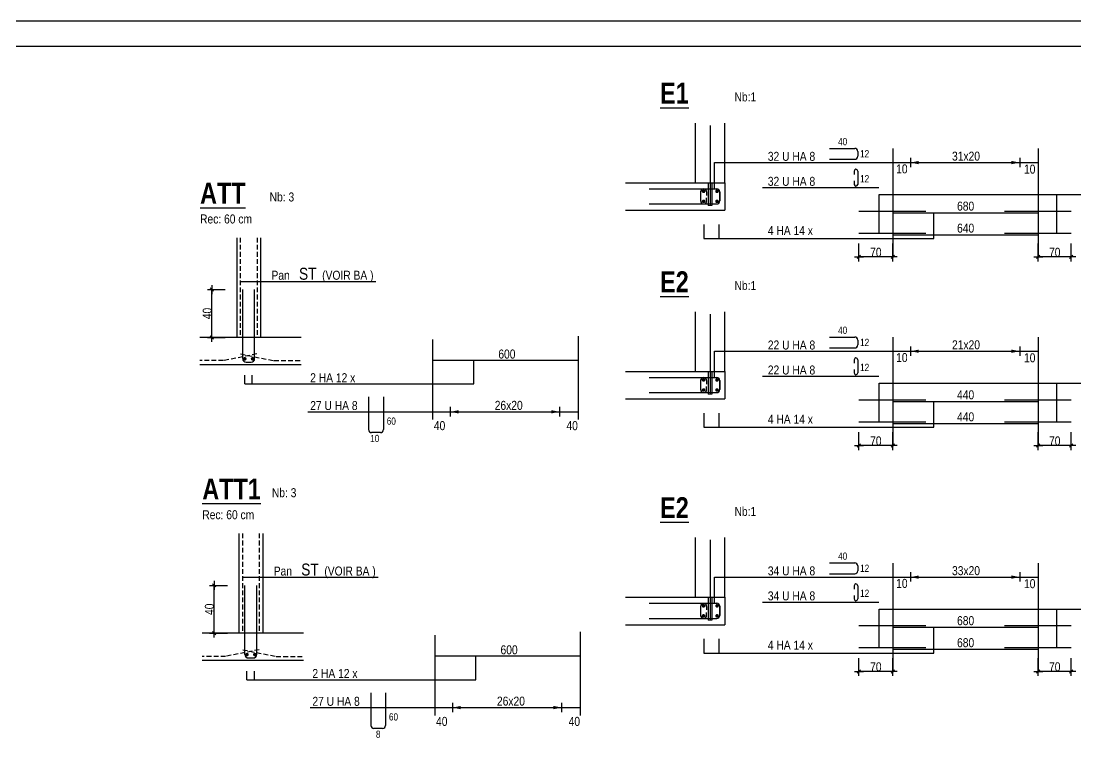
# Model space of a CAD drawing. Header units: centimetres. Extents: x 24964 to 31264, y 2319 to 6519.
# Drawn here: x 28473 to 30239, y 5319 to 6519 of the extents above; entities that cross this region are included whole.
import ezdxf
from ezdxf.enums import TextEntityAlignment as Align

# ---------------------------------------------------------------- set-up
doc = ezdxf.new("R2010")
doc.units = ezdxf.units.CM
doc.header["$LTSCALE"] = 12.7
doc.header["$PDMODE"] = 1
doc.header["$PDSIZE"] = -2
doc.linetypes.add('CACHE2', pattern=[0.1875, 0.125, -0.0625])
doc.layers.get('0').update_dxf_attribs({"lineweight": 5})
for name, color, linetype in [('01_cote_gen', 4, 'Continuous'), ('01_linteaux', 2, 'Continuous'), ('01_texte', 230, 'Continuous'), ('AA_COTES', 2, 'Continuous')]:
    doc.layers.add(name, color=color, linetype=linetype)
doc.styles.add('STYLE2', font='ARIALN.TTF')
doc.styles.add('Titre', font='ariblk.ttf')
doc.dimstyles.new('JB25', dxfattribs={"dimscale": 0.1, "dimtxt": 150, "dimasz": 15, "dimexe": 0.1, "dimexo": 0.1, "dimgap": 0.09, "dimtad": 1, "dimdec": 1, "dimlfac": 0.5, "dimdsep": 46, "dimtxsty": 'STYLE2', "dimblk1": 'BOND_G', "dimblk2": 'BOND_D', "dimsah": 1, "dimcen": 1.5, "dimdle": 0.01, "dimse1": 1, "dimse2": 1, "dimclrd": 4, "dimclre": 2, "dimclrt": 6, "dimazin": 2, "dimtfac": 2.333333, "dimtdec": 1, "dimtix": 1, "dimtmove": 2, "dimatfit": 3, "dimldrblk": 'BOND_G', "dimfxl": 1, "dimtolj": 1, "dimtzin": 0, "dimarcsym": 0})
doc.dimstyles.new('JB50', dxfattribs={"dimscale": 0.1, "dimtxt": 150, "dimasz": 15, "dimexe": 0.1, "dimexo": 0.1, "dimgap": 0.09, "dimtad": 1, "dimdec": 1, "dimdsep": 46, "dimtxsty": 'STYLE2', "dimblk1": 'BOND_G', "dimblk2": 'BOND_D', "dimsah": 1, "dimcen": 1.5, "dimdle": 0.01, "dimse1": 1, "dimse2": 1, "dimclrd": 4, "dimclre": 2, "dimclrt": 6, "dimazin": 2, "dimtfac": 2.333333, "dimtdec": 1, "dimtix": 1, "dimtmove": 2, "dimatfit": 3, "dimldrblk": 'BOND_G', "dimfxl": 1, "dimtolj": 1, "dimtzin": 0, "dimarcsym": 0})

# ---------------------------------------------------------------- blocks, each defined once
blk = doc.blocks.new('BOND_G')
at = {"layer": 'AA_COTES', "color": 0}
for p, q in [((0, -5), (0, 15)), ((5, 0), (-5, 0)), ((1.8, 1.8), (-1.8, -1.8))]:
    blk.add_line(p, q, dxfattribs=at)
blk = doc.blocks.new('BOND_D')
at = {"layer": 'AA_COTES', "color": 0}
for p, q in [((5, 0), (-5, 0)), ((-1.8, -1.8), (1.8, 1.8)), ((0, 5), (0, -15))]:
    blk.add_line(p, q, dxfattribs=at)
blk = doc.blocks.new('*D2997')
at = {"color": 4, "lineweight": -2, "ltscale": 2, "transparency": 16777216}
blk.add_line((30229.4, 6124.1), (30177.2, 6124.1), dxfattribs=at)
at = {"layer": 'Defpoints', "color": 0, "ltscale": 2, "transparency": 16777216}
for p in [(30230.9, 6163.9), (30175.7, 6145.8), (30175.7, 6124.1)]:
    blk.add_point(p, dxfattribs=at)
at = {"color": 4, "lineweight": -2, "ltscale": 2, "transparency": 16777216, "xscale": 1.5, "yscale": 1.5, "zscale": 1.5, "rotation": 180}
blk.add_blockref('BOND_D', (30175.7, 6124.1), dxfattribs=at)
at = {"color": 4, "lineweight": -2, "ltscale": 2, "transparency": 16777216, "xscale": 1.5, "yscale": 1.5, "zscale": 1.5}
blk.add_blockref('BOND_G', (30230.9, 6124.1), dxfattribs=at)
at = {"color": 6, "ltscale": 2, "transparency": 16777216, "insert": (30203.3, 6131.8), "char_height": 15, "attachment_point": 5, "style": 'STYLE2'}
blk.add_mtext('\\A1;70', dxfattribs=at)
blk = doc.blocks.new('*D2998')
at = {"color": 4, "lineweight": -2, "ltscale": 2, "transparency": 16777216}
blk.add_line((29930.7, 6124.1), (29877.1, 6124.1), dxfattribs=at)
at = {"layer": 'Defpoints', "color": 0, "ltscale": 2, "transparency": 16777216}
for p in [(29875.6, 6163.9), (29875.6, 6124.1), (29932.2, 6124.1)]:
    blk.add_point(p, dxfattribs=at)
at = {"color": 4, "lineweight": -2, "ltscale": 2, "transparency": 16777216, "xscale": 1.5, "yscale": 1.5, "zscale": 1.5, "rotation": 180}
blk.add_blockref('BOND_D', (29875.6, 6124.1), dxfattribs=at)
at = {"color": 4, "lineweight": -2, "ltscale": 2, "transparency": 16777216, "xscale": 1.5, "yscale": 1.5, "zscale": 1.5}
blk.add_blockref('BOND_G', (29932.2, 6124.1), dxfattribs=at)
at = {"color": 6, "ltscale": 2, "transparency": 16777216, "insert": (29903.9, 6131.8), "char_height": 15, "attachment_point": 5, "style": 'STYLE2'}
blk.add_mtext('\\A1;70', dxfattribs=at)
blk = doc.blocks.new('*D2999')
at = {"color": 4, "lineweight": -2, "ltscale": 2, "transparency": 16777216}
blk.add_line((30229.4, 5808.3), (30177.2, 5808.3), dxfattribs=at)
at = {"layer": 'Defpoints', "color": 0, "ltscale": 2, "transparency": 16777216}
for p in [(30230.9, 5848.1), (30175.7, 5830), (30175.7, 5808.3)]:
    blk.add_point(p, dxfattribs=at)
at = {"color": 4, "lineweight": -2, "ltscale": 2, "transparency": 16777216, "xscale": 1.5, "yscale": 1.5, "zscale": 1.5, "rotation": 180}
blk.add_blockref('BOND_D', (30175.7, 5808.3), dxfattribs=at)
at = {"color": 4, "lineweight": -2, "ltscale": 2, "transparency": 16777216, "xscale": 1.5, "yscale": 1.5, "zscale": 1.5}
blk.add_blockref('BOND_G', (30230.9, 5808.3), dxfattribs=at)
at = {"color": 6, "ltscale": 2, "transparency": 16777216, "insert": (30203.3, 5816), "char_height": 15, "attachment_point": 5, "style": 'STYLE2'}
blk.add_mtext('\\A1;70', dxfattribs=at)
blk = doc.blocks.new('*D3000')
at = {"color": 4, "lineweight": -2, "ltscale": 2, "transparency": 16777216}
blk.add_line((29930.7, 5808.3), (29877.1, 5808.3), dxfattribs=at)
at = {"layer": 'Defpoints', "color": 0, "ltscale": 2, "transparency": 16777216}
for p in [(29875.6, 5848.1), (29875.6, 5808.3), (29932.2, 5808.3)]:
    blk.add_point(p, dxfattribs=at)
at = {"color": 4, "lineweight": -2, "ltscale": 2, "transparency": 16777216, "xscale": 1.5, "yscale": 1.5, "zscale": 1.5, "rotation": 180}
blk.add_blockref('BOND_D', (29875.6, 5808.3), dxfattribs=at)
at = {"color": 4, "lineweight": -2, "ltscale": 2, "transparency": 16777216, "xscale": 1.5, "yscale": 1.5, "zscale": 1.5}
blk.add_blockref('BOND_G', (29932.2, 5808.3), dxfattribs=at)
at = {"color": 6, "ltscale": 2, "transparency": 16777216, "insert": (29903.9, 5816), "char_height": 15, "attachment_point": 5, "style": 'STYLE2'}
blk.add_mtext('\\A1;70', dxfattribs=at)
blk = doc.blocks.new('*D3001')
at = {"layer": '01_cote_gen', "color": 4, "lineweight": -2, "ltscale": 0.5, "transparency": 16777216}
blk.add_line((28792.7, 5990.9), (28792.7, 6067.9), dxfattribs=at)
at = {"layer": 'Defpoints', "color": 0, "ltscale": 0.5, "transparency": 16777216}
for p in [(28792.7, 6069.4), (28844.3, 6069.4), (28826.4, 5989.4)]:
    blk.add_point(p, dxfattribs=at)
at = {"layer": '01_cote_gen', "color": 4, "lineweight": -2, "ltscale": 0.5, "transparency": 16777216, "xscale": 1.5, "yscale": 1.5, "zscale": 1.5}
for name, p, rotation in [('BOND_D', (28792.7, 6069.4), 90), ('BOND_G', (28792.7, 5989.4), 270)]:
    blk.add_blockref(name, p, dxfattribs=dict(at, rotation=rotation))
at = {"layer": '01_cote_gen', "color": 6, "ltscale": 0.5, "transparency": 16777216, "insert": (28785, 6029.4), "char_height": 15, "attachment_point": 5, "rotation": 90, "style": 'STYLE2'}
blk.add_mtext('\\A1;40', dxfattribs=at)
blk = doc.blocks.new('*D3002')
at = {"layer": '01_cote_gen', "color": 4, "lineweight": -2, "ltscale": 0.5, "transparency": 16777216}
blk.add_line((28796.4, 5495.8), (28796.4, 5572.8), dxfattribs=at)
at = {"layer": 'Defpoints', "color": 0, "ltscale": 0.5, "transparency": 16777216}
for p in [(28796.4, 5574.3), (28848, 5574.3), (28830.1, 5494.3)]:
    blk.add_point(p, dxfattribs=at)
at = {"layer": '01_cote_gen', "color": 4, "lineweight": -2, "ltscale": 0.5, "transparency": 16777216, "xscale": 1.5, "yscale": 1.5, "zscale": 1.5}
for name, p, rotation in [('BOND_D', (28796.4, 5574.3), 90), ('BOND_G', (28796.4, 5494.3), 270)]:
    blk.add_blockref(name, p, dxfattribs=dict(at, rotation=rotation))
at = {"layer": '01_cote_gen', "color": 6, "ltscale": 0.5, "transparency": 16777216, "insert": (28788.7, 5534.3), "char_height": 15, "attachment_point": 5, "rotation": 90, "style": 'STYLE2'}
blk.add_mtext('\\A1;40', dxfattribs=at)
blk = doc.blocks.new('*D3009')
at = {"color": 4, "lineweight": -2, "ltscale": 2, "transparency": 16777216}
blk.add_line((30229.4, 5430.2), (30177.2, 5430.2), dxfattribs=at)
at = {"layer": 'Defpoints', "color": 0, "ltscale": 2, "transparency": 16777216}
for p in [(30230.9, 5470), (30175.7, 5451.9), (30175.7, 5430.2)]:
    blk.add_point(p, dxfattribs=at)
at = {"color": 4, "lineweight": -2, "ltscale": 2, "transparency": 16777216, "xscale": 1.5, "yscale": 1.5, "zscale": 1.5, "rotation": 180}
blk.add_blockref('BOND_D', (30175.7, 5430.2), dxfattribs=at)
at = {"color": 4, "lineweight": -2, "ltscale": 2, "transparency": 16777216, "xscale": 1.5, "yscale": 1.5, "zscale": 1.5}
blk.add_blockref('BOND_G', (30230.9, 5430.2), dxfattribs=at)
at = {"color": 6, "ltscale": 2, "transparency": 16777216, "insert": (30203.3, 5437.9), "char_height": 15, "attachment_point": 5, "style": 'STYLE2'}
blk.add_mtext('\\A1;70', dxfattribs=at)
blk = doc.blocks.new('*D3010')
at = {"color": 4, "lineweight": -2, "ltscale": 2, "transparency": 16777216}
blk.add_line((29930.7, 5430.2), (29877.1, 5430.2), dxfattribs=at)
at = {"layer": 'Defpoints', "color": 0, "ltscale": 2, "transparency": 16777216}
for p in [(29875.6, 5470), (29875.6, 5430.2), (29932.2, 5430.2)]:
    blk.add_point(p, dxfattribs=at)
at = {"color": 4, "lineweight": -2, "ltscale": 2, "transparency": 16777216, "xscale": 1.5, "yscale": 1.5, "zscale": 1.5, "rotation": 180}
blk.add_blockref('BOND_D', (29875.6, 5430.2), dxfattribs=at)
at = {"color": 4, "lineweight": -2, "ltscale": 2, "transparency": 16777216, "xscale": 1.5, "yscale": 1.5, "zscale": 1.5}
blk.add_blockref('BOND_G', (29932.2, 5430.2), dxfattribs=at)
at = {"color": 6, "ltscale": 2, "transparency": 16777216, "insert": (29903.9, 5437.9), "char_height": 15, "attachment_point": 5, "style": 'STYLE2'}
blk.add_mtext('\\A1;70', dxfattribs=at)

msp = doc.modelspace()

# ---------------------------------------------------------------- linework, layer by layer
at = {"ltscale": 2}
for p, q in [((29623.42, 6210.22), (29629.42, 6210.22)), ((29623.42, 5894.43), (29629.42, 5894.43)), ((29623.42, 5516.33), (29629.42, 5516.33))]:
    msp.add_line(p, q, dxfattribs=at)
at = {"layer": '01_cote_gen'}
msp.add_line((31264.29, 6518.88), (24964.29, 6518.88), dxfattribs=at)
at = {"layer": '01_linteaux', "linetype": 'Continuous'}
for p, q in [((29601.42, 6348.2), (29601.42, 6248.2)), ((29626.42, 6344.18), (29626.42, 6210.22)), ((29651.42, 6248.2), (29651.42, 6348.2)), ((29826.11, 6305.73), (29868.73, 6305.73)), ((29826.11, 6287.51), (29868.73, 6287.51)), ((29873.73, 6300.73), (29873.73, 6292.51)), ((29867.6, 6267.67), (29867.6, 6261.88)), ((29873.73, 6267.67), (29873.73, 6245.61)), ((29867.6, 6251.41), (29867.6, 6245.61)), ((29484.93, 6248.2), (29651.42, 6248.2)), ((29524.55, 6238.15), (29637.55, 6238.15)), ((29610.62, 6232.94), (29610.62, 6217.78)), ((29620.62, 6232.94), (29620.62, 6227.1)), ((29623.42, 6248.2), (29623.42, 6210.22)), ((29629.42, 6248.2), (29629.42, 6210.22)), ((29642.55, 6217.78), (29642.55, 6233.15)), ((29642.55, 6233.15), (29642.55, 6217.78)), ((29651.42, 6248.2), (29651.42, 6202.2)), ((29620.62, 6217.78), (29620.62, 6223)), ((29484.93, 6202.2), (29641.42, 6202.2)), ((29524.55, 6212.78), (29637.55, 6212.78)), ((29615.62, 6212.78), (29637.55, 6212.78)), ((29641.42, 6202.2), (29651.42, 6202.2)), ((29875.63, 6200.82), (29987.39, 6200.82)), ((29932.22, 6198.06), (30175.69, 6198.06)), ((30119.11, 6200.82), (30230.86, 6200.82)), ((29875.63, 6163.93), (29987.39, 6163.93)), ((29932.22, 6161.16), (30175.69, 6161.16)), ((30119.11, 6163.93), (30230.86, 6163.93)), ((28834.31, 6156.25), (28834.31, 5989.38)), ((28874.31, 6156.25), (28874.31, 5989.38)), ((29601.42, 6032.41), (29601.42, 5932.41)), ((29626.42, 6028.39), (29626.42, 5894.43)), ((29651.42, 5932.41), (29651.42, 6032.41)), ((28942.32, 5989.38), (28772.81, 5989.38)), ((29826.11, 5989.94), (29868.73, 5989.94)), ((29873.73, 5984.94), (29873.73, 5976.72)), ((29826.11, 5971.72), (29868.73, 5971.72)), ((29162.02, 5951.26), (29405.5, 5951.26)), ((29867.6, 5951.88), (29867.6, 5946.08)), ((29873.73, 5951.88), (29873.73, 5929.82)), ((28942.32, 5943.38), (28772.81, 5943.38)), ((29484.93, 5932.41), (29651.42, 5932.41)), ((29623.42, 5932.41), (29623.42, 5894.43)), ((29629.42, 5932.41), (29629.42, 5894.43)), ((29651.42, 5932.41), (29651.42, 5886.41)), ((29867.6, 5935.61), (29867.6, 5929.82)), ((29524.55, 5922.35), (29637.55, 5922.35)), ((29610.62, 5917.15), (29610.62, 5901.98)), ((29620.62, 5917.15), (29620.62, 5911.3)), ((29642.55, 5901.98), (29642.55, 5917.35)), ((29642.55, 5917.35), (29642.55, 5901.98)), ((29524.55, 5896.98), (29637.55, 5896.98)), ((29615.62, 5896.98), (29637.55, 5896.98)), ((29620.62, 5901.98), (29620.62, 5907.21)), ((29055.1, 5889.76), (29055.1, 5835.03)), ((29079.71, 5889.76), (29079.71, 5835.03)), ((29484.93, 5886.41), (29641.42, 5886.41)), ((29641.42, 5886.41), (29651.42, 5886.41)), ((29875.63, 5885.03), (29987.39, 5885.03)), ((29932.22, 5882.26), (30175.69, 5882.26)), ((30119.11, 5885.03), (30230.86, 5885.03)), ((29875.63, 5848.13), (29987.39, 5848.13)), ((29932.22, 5845.37), (30175.69, 5845.37)), ((30119.11, 5848.13), (30230.86, 5848.13)), ((29074.71, 5830.03), (29060.1, 5830.03)), ((28838, 5661.15), (28838, 5494.28)), ((28878, 5661.15), (28878, 5494.28)), ((29601.42, 5654.31), (29601.42, 5554.31)), ((29626.42, 5650.29), (29626.42, 5516.33)), ((29651.42, 5554.31), (29651.42, 5654.31)), ((29826.11, 5611.84), (29868.73, 5611.84)), ((29873.73, 5606.84), (29873.73, 5598.62)), ((29826.11, 5593.62), (29868.73, 5593.62)), ((29867.6, 5573.78), (29867.6, 5567.98)), ((29873.73, 5573.78), (29873.73, 5551.72)), ((29484.93, 5554.31), (29651.42, 5554.31)), ((29524.55, 5544.25), (29637.55, 5544.25)), ((29623.42, 5554.31), (29623.42, 5516.33)), ((29629.42, 5554.31), (29629.42, 5516.33)), ((29651.42, 5554.31), (29651.42, 5508.31)), ((29867.6, 5557.51), (29867.6, 5551.72)), ((29610.62, 5539.05), (29610.62, 5523.88)), ((29620.62, 5539.05), (29620.62, 5533.2)), ((29620.62, 5523.88), (29620.62, 5529.11)), ((29642.55, 5523.88), (29642.55, 5539.25)), ((29642.55, 5539.25), (29642.55, 5523.88)), ((29484.93, 5508.31), (29641.42, 5508.31)), ((29524.55, 5518.88), (29637.55, 5518.88)), ((29615.62, 5518.88), (29637.55, 5518.88)), ((29641.42, 5508.31), (29651.42, 5508.31)), ((28946.01, 5494.28), (28776.5, 5494.28)), ((29875.63, 5506.93), (29987.39, 5506.93)), ((29932.22, 5504.16), (30175.69, 5504.16)), ((30119.11, 5506.93), (30230.86, 5506.93)), ((29165.71, 5456.16), (29409.19, 5456.16)), ((29875.63, 5470.03), (29987.39, 5470.03)), ((29932.22, 5467.27), (30175.69, 5467.27)), ((30119.11, 5470.03), (30230.86, 5470.03)), ((28946.01, 5448.28), (28776.5, 5448.28)), ((29058.79, 5394.66), (29058.79, 5339.93)), ((29083.4, 5394.66), (29083.4, 5339.93)), ((29078.4, 5334.93), (29063.79, 5334.93))]:
    msp.add_line(p, q, dxfattribs=at)
at = {"layer": '01_linteaux', "linetype": 'CACHE2', "ltscale": 5}
for p, q in [((28840.31, 6156.25), (28840.31, 5991.51)), ((28868.31, 6156.25), (28868.31, 5991.51)), ((28811.98, 5950.49), (28772.81, 5950.49)), ((28868.02, 5961.69), (28811.98, 5950.49)), ((28840.61, 5961.69), (28896.64, 5950.49)), ((28896.64, 5950.49), (28942.08, 5950.49)), ((28844, 5661.15), (28844, 5496.41)), ((28872, 5661.15), (28872, 5496.41)), ((28815.67, 5455.39), (28776.5, 5455.39)), ((28871.71, 5466.59), (28815.67, 5455.39)), ((28844.3, 5466.59), (28900.34, 5455.39)), ((28900.34, 5455.39), (28945.78, 5455.39))]:
    msp.add_line(p, q, dxfattribs=at)
at = {"layer": '01_linteaux', "linetype": 'Continuous'}
for centre, radius, start, end in [((29868.73, 6300.73), 5, 0, 90), ((29868.73, 6292.51), 5, 270, 0), ((29870.67, 6267.67), 3.06, 0, 180), ((29615.62, 6232.94), 5, 90, 180), ((29615.62, 6232.94), 5, 0, 90), ((29637.55, 6233.15), 5, 0, 90), ((29870.67, 6245.61), 3.06, 180, 0), ((29615.62, 6217.78), 5, 180, 270), ((29615.62, 6217.78), 5, 270, 0), ((29637.55, 6217.78), 5, 270, 0), ((29637.55, 6217.78), 5, 270, 0), ((29868.73, 5984.94), 5, 0, 90), ((29868.73, 5976.72), 5, 270, 0), ((29870.67, 5951.88), 3.06, 0, 180), ((29615.62, 5917.15), 5, 90, 180), ((29615.62, 5917.15), 5, 0, 90), ((29637.55, 5917.35), 5, 0, 90), ((29870.67, 5929.82), 3.06, 180, 0), ((29615.62, 5901.98), 5, 180, 270), ((29615.62, 5901.98), 5, 270, 0), ((29637.55, 5901.98), 5, 270, 0), ((29637.55, 5901.98), 5, 270, 0), ((29060.1, 5835.03), 5, 180, 270), ((29074.71, 5835.03), 5, 270, 0), ((29868.73, 5606.84), 5, 0, 90), ((29868.73, 5598.62), 5, 270, 0), ((29870.67, 5573.78), 3.06, 0, 180), ((29615.62, 5539.05), 5, 90, 180), ((29615.62, 5539.05), 5, 0, 90), ((29637.55, 5539.25), 5, 0, 90), ((29870.67, 5551.72), 3.06, 180, 0), ((29615.62, 5523.88), 5, 180, 270), ((29615.62, 5523.88), 5, 270, 0), ((29637.55, 5523.88), 5, 270, 0), ((29637.55, 5523.88), 5, 270, 0), ((29063.79, 5339.93), 5, 180, 270), ((29078.4, 5339.93), 5, 270, 0)]:
    msp.add_arc(centre, radius, start, end, dxfattribs=at)
at = {"layer": '01_texte'}
for p, q in [((25014.29, 6476.69), (31214.29, 6476.69)), ((29067.09, 6082.53), (28841.99, 6082.53)), ((28847.7, 5911.45), (28847.7, 5926.03)), ((28860.33, 5911.45), (28860.33, 5926.03)), ((29070.78, 5587.43), (28845.68, 5587.43)), ((28851.39, 5416.35), (28851.39, 5430.93)), ((28864.02, 5416.35), (28864.02, 5430.93))]:
    msp.add_line(p, q, dxfattribs=at)
at = {"layer": '01_texte', "ltscale": 30}
for p, q in [((29932.22, 6305.58), (29932.22, 6122.98)), ((30175.69, 6305.58), (30175.69, 6122.98)), ((29932.22, 6292.53), (29932.22, 6122.98)), ((29961.93, 6290.09), (29961.93, 6274.45)), ((30144.6, 6290.09), (30144.6, 6274.45)), ((30175.69, 6292.53), (30175.69, 6122.98)), ((29633.92, 6282.02), (30175.69, 6282.02)), ((29633.92, 6238.15), (29633.92, 6282.02)), ((29714.3, 6240.18), (29909.12, 6240.18)), ((29909.55, 6228.35), (30351.19, 6228.35)), ((29909.55, 6163.93), (29909.55, 6228.35)), ((30206.8, 6163.93), (30206.8, 6228.35)), ((30001.22, 6154.88), (30001.22, 6198.06)), ((29616.01, 6178.63), (29616.01, 6154.88)), ((29641.04, 6178.63), (29641.04, 6154.88)), ((29616.01, 6154.88), (30001.22, 6154.88)), ((28844.31, 5953.84), (28844.31, 6069.38)), ((28864.31, 5953.84), (28864.31, 6069.38)), ((29162.02, 5985.91), (29162.02, 5851.74)), ((29405.5, 5991.68), (29405.5, 5851.74)), ((29932.22, 5989.79), (29932.22, 5807.19)), ((30175.69, 5989.79), (30175.69, 5807.19)), ((29932.22, 5976.74), (29932.22, 5807.19)), ((29961.93, 5974.29), (29961.93, 5958.65)), ((30144.6, 5974.29), (30144.6, 5958.65)), ((30175.69, 5976.74), (30175.69, 5807.19)), ((29162.02, 5951.26), (29162.02, 5851.74)), ((29231.03, 5911.45), (29231.03, 5951.26)), ((29405.5, 5951.26), (29405.5, 5851.74)), ((29633.92, 5966.23), (30175.69, 5966.23)), ((29633.92, 5922.35), (29633.92, 5966.23)), ((28850.31, 5947.84), (28858.31, 5947.84)), ((29714.3, 5924.39), (29909.12, 5924.39)), ((28847.7, 5911.45), (29231.03, 5911.45)), ((29909.55, 5912.56), (30351.19, 5912.56)), ((29909.55, 5848.13), (29909.55, 5912.56)), ((30206.8, 5848.13), (30206.8, 5912.56)), ((30001.22, 5839.09), (30001.22, 5882.26)), ((28953.36, 5864.84), (29405.5, 5864.84)), ((29191.73, 5872.9), (29191.73, 5857.26)), ((29374.41, 5872.9), (29374.41, 5857.26)), ((29616.01, 5862.84), (29616.01, 5839.09)), ((29641.04, 5862.84), (29641.04, 5839.09)), ((29616.01, 5839.09), (30001.22, 5839.09)), ((29932.22, 5611.69), (29932.22, 5429.09)), ((29932.22, 5598.64), (29932.22, 5429.09)), ((29961.93, 5596.19), (29961.93, 5580.55)), ((30144.6, 5596.19), (30144.6, 5580.55)), ((30175.69, 5611.69), (30175.69, 5429.09)), ((30175.69, 5598.64), (30175.69, 5429.09)), ((29633.92, 5588.13), (30175.69, 5588.13)), ((29633.92, 5544.25), (29633.92, 5588.13)), ((28848, 5458.74), (28848, 5574.28)), ((28868, 5458.74), (28868, 5574.28)), ((29714.3, 5546.29), (29909.12, 5546.29)), ((29909.55, 5534.46), (30351.19, 5534.46)), ((29909.55, 5470.03), (29909.55, 5534.46)), ((30206.8, 5470.03), (30206.8, 5534.46)), ((29165.71, 5490.81), (29165.71, 5356.64)), ((29409.19, 5496.58), (29409.19, 5356.64)), ((30001.22, 5460.99), (30001.22, 5504.16)), ((29616.01, 5484.74), (29616.01, 5460.99)), ((29641.04, 5484.74), (29641.04, 5460.99)), ((29165.71, 5456.16), (29165.71, 5356.64)), ((29234.72, 5416.35), (29234.72, 5456.16)), ((29409.19, 5456.16), (29409.19, 5356.64)), ((29616.01, 5460.99), (30001.22, 5460.99)), ((28854, 5452.74), (28862, 5452.74)), ((28851.39, 5416.35), (29234.72, 5416.35)), ((28957.05, 5369.74), (29409.19, 5369.74)), ((29195.43, 5377.8), (29195.43, 5362.16)), ((29378.1, 5377.8), (29378.1, 5362.16))]:
    msp.add_line(p, q, dxfattribs=at)
at = {"layer": '01_texte', "ltscale": 30, "const_width": 3, "flags": 128}
for points in [[(29617.04, 6233.91, 1), (29614.04, 6233.91, 1)], [(29638.18, 6232.41, -1), (29638.18, 6235.41, -1)], [(29617.04, 6217.15, 1), (29614.04, 6217.15, 1)], [(29639.68, 6217.15, 1), (29636.68, 6217.15, 1)], [(28849.25, 5953.54, 1), (28846.25, 5953.54, 1)], [(28859.38, 5953.54, -1), (28862.38, 5953.54, -1)], [(29617.04, 5918.12, 1), (29614.04, 5918.12, 1)], [(29638.18, 5916.62, -1), (29638.18, 5919.62, -1)], [(29617.04, 5901.36, 1), (29614.04, 5901.36, 1)], [(29639.68, 5901.36, 1), (29636.68, 5901.36, 1)], [(29617.04, 5540.02, 1), (29614.04, 5540.02, 1)], [(29638.18, 5538.52, -1), (29638.18, 5541.52, -1)], [(29617.04, 5523.26, 1), (29614.04, 5523.26, 1)], [(29639.68, 5523.26, 1), (29636.68, 5523.26, 1)], [(28852.94, 5458.44, 1), (28849.94, 5458.44, 1)], [(28863.07, 5458.44, -1), (28866.07, 5458.44, -1)]]:
    msp.add_lwpolyline(points, format="xyb", close=True, dxfattribs=at)
at = {"layer": '01_texte', "ltscale": 30}
for centre, start, end in [((28850.31, 5953.84), 180, 270), ((28858.31, 5953.84), 270, 0), ((28854, 5458.74), 180, 270), ((28862, 5458.74), 270, 0)]:
    msp.add_arc(centre, 6, start, end, dxfattribs=at)
for points in [[(29961.93, 6282.02), (29975.75, 6284.78), (29975.75, 6282.02)], [(30144.6, 6282.02), (30130.78, 6284.78), (30130.78, 6282.02)], [(29961.93, 6282.02), (29975.75, 6279.27), (29975.75, 6282.02)], [(30144.6, 6282.02), (30130.78, 6279.27), (30130.78, 6282.02)], [(29961.93, 5966.23), (29975.75, 5968.99), (29975.75, 5966.23)], [(30144.6, 5966.23), (30130.78, 5968.99), (30130.78, 5966.23)], [(29961.93, 5966.23), (29975.75, 5963.48), (29975.75, 5966.23)], [(30144.6, 5966.23), (30130.78, 5963.48), (30130.78, 5966.23)], [(29191.73, 5864.84), (29205.56, 5867.6), (29205.56, 5864.84)], [(29191.73, 5864.84), (29205.56, 5862.09), (29205.56, 5864.84)], [(29374.41, 5864.84), (29360.59, 5867.6), (29360.59, 5864.84)], [(29374.41, 5864.84), (29360.59, 5862.09), (29360.59, 5864.84)], [(29961.93, 5588.13), (29975.75, 5590.89), (29975.75, 5588.13)], [(29961.93, 5588.13), (29975.75, 5585.38), (29975.75, 5588.13)], [(30144.6, 5588.13), (30130.78, 5590.89), (30130.78, 5588.13)], [(30144.6, 5588.13), (30130.78, 5585.38), (30130.78, 5588.13)], [(29195.43, 5369.74), (29209.25, 5372.5), (29209.25, 5369.74)], [(29195.43, 5369.74), (29209.25, 5366.99), (29209.25, 5369.74)], [(29378.1, 5369.74), (29364.28, 5372.5), (29364.28, 5369.74)], [(29378.1, 5369.74), (29364.28, 5366.99), (29364.28, 5369.74)]]:
    msp.add_solid(points, dxfattribs=at)

# ---------------------------------------------------------------- texts
at = {"layer": '01_texte', "style": 'Titre', "width": 0.7}
for s, p in [('%%UE1', (29542.89, 6370.29)), ('%%UATT', (28773.02, 6202.76)), ('%%UE2', (29542.89, 6054.5)), ('%%UATT1', (28776.71, 5707.66)), ('%%UE2', (29542.89, 5676.39))]:
    msp.add_text(s, height=35, dxfattribs=at).set_placement(p, align=Align.BOTTOM_LEFT)
at = {"layer": '01_texte', "style": 'STYLE2'}
for s, height, p in [('Nb:1', 15, (29667.35, 6384.48)), ('40', 12, (29840.75, 6311.12)), ('12', 12, (29877.5, 6290.85)), ('32 U HA 8', 15, (29723.13, 6284.98)), ('31x20', 15, (30031.41, 6285.32)), ('10', 15, (29937.88, 6263.98)), ('10', 15, (30151.87, 6263.53)), ('32 U HA 8', 15, (29723.13, 6243.14)), ('12', 12, (29877.5, 6249.01)), ('Nb: 3', 15, (28889.42, 6217)), ('680', 15, (30039.83, 6201.66)), ('Rec: 60 cm', 15, (28773.02, 6180.16)), ('640', 15, (30039.83, 6164.76)), ('4 HA 14 x', 15, (29723.13, 6160.71)), (' Pan  ', 15, (28887.74, 6085.92)), ('ST ', 20, (28938.59, 6085.92)), ('(VOIR BA )', 15, (28977.31, 6085.92)), ('Nb:1', 15, (29667.35, 6068.68)), ('40', 12, (29840.75, 5995.33)), ('22 U HA 8', 15, (29723.13, 5969.19)), ('12', 12, (29877.5, 5975.05)), ('21x20', 15, (30031.41, 5969.53)), ('600', 15, (29272.13, 5954.02)), ('10', 15, (29937.88, 5948.19)), ('10', 15, (30151.87, 5947.74)), ('22 U HA 8', 15, (29723.13, 5927.34)), ('12', 12, (29877.5, 5933.21)), ('2 HA 12 x', 15, (28957.3, 5914.4)), ('440', 15, (30039.83, 5885.86)), ('27 U HA 8', 15, (28957.3, 5867.8)), ('26x20', 15, (29266.11, 5868.14)), ('440', 15, (30039.83, 5848.97)), ('60', 12, (29085.4, 5843.28)), ('40', 15, (29164.24, 5834.19)), ('40', 15, (29386.1, 5834.19)), ('4 HA 14 x', 15, (29723.13, 5844.92)), ('10', 12, (29057.63, 5814.24)), ('Nb: 3', 15, (28893.11, 5721.9)), ('Nb:1', 15, (29667.35, 5690.58)), ('Rec: 60 cm', 15, (28776.71, 5685.06)), ('40', 12, (29840.75, 5617.23)), (' Pan  ', 15, (28891.43, 5590.82)), ('ST ', 20, (28942.28, 5590.82)), ('(VOIR BA )', 15, (28981, 5590.82)), ('34 U HA 8', 15, (29723.13, 5591.09)), ('12', 12, (29877.5, 5596.95)), ('33x20', 15, (30031.41, 5591.43)), ('10', 15, (29937.88, 5570.09)), ('10', 15, (30151.87, 5569.64)), ('34 U HA 8', 15, (29723.13, 5549.24)), ('12', 12, (29877.5, 5555.11)), ('680', 15, (30039.83, 5507.76)), ('600', 15, (29275.82, 5458.92)), ('4 HA 14 x', 15, (29723.13, 5466.81)), ('680', 15, (30039.83, 5470.87)), ('2 HA 12 x', 15, (28960.99, 5419.3)), ('27 U HA 8', 15, (28960.99, 5372.7)), ('26x20', 15, (29269.81, 5373.04)), ('60', 12, (29089.09, 5348.18)), ('40', 15, (29167.93, 5339.09)), ('40', 15, (29389.79, 5339.09)), ('8', 12, (29067.3, 5319.14))]:
    msp.add_text(s, height=height, dxfattribs=at).set_placement(p)

# ---------------------------------------------------------------- dimensions: what is measured, and where the dimension line sits
at = {"ltscale": 2}
for base, p1, p2, picture, middle in [((29875.63, 6124.1), (29932.22, 6124.1), (29875.63, 6163.93), '*D2998', (29903.92, 6131.76)), ((30175.69, 6124.1), (30230.86, 6163.93), (30175.69, 6145.83), '*D2997', (30203.28, 6131.76)), ((29875.63, 5808.3), (29932.22, 5808.3), (29875.63, 5848.13), '*D3000', (29903.92, 5815.97)), ((30175.69, 5808.3), (30230.86, 5848.13), (30175.69, 5830.03), '*D2999', (30203.28, 5815.97)), ((29875.63, 5430.2), (29932.22, 5430.2), (29875.63, 5470.03), '*D3010', (29903.92, 5437.87)), ((30175.69, 5430.2), (30230.86, 5470.03), (30175.69, 5451.93), '*D3009', (30203.28, 5437.87))]:
    dim = msp.add_linear_dim(base=base, p1=p1, p2=p2, text='70', dimstyle='JB50', dxfattribs=at)
    dim.commit()
    dim.dimension.update_dxf_attribs({"geometry": picture, "text_midpoint": middle})
at = {"layer": '01_cote_gen', "ltscale": 0.5}
for base, p1, p2, picture, middle in [((28792.69, 6069.38), (28826.42, 5989.38), (28844.31, 6069.38), '*D3001', (28785.02, 6029.38)), ((28796.38, 5574.28), (28830.11, 5494.28), (28848, 5574.28), '*D3002', (28788.71, 5534.28))]:
    dim = msp.add_linear_dim(base=base, p1=p1, p2=p2, angle=90, dimstyle='JB25', dxfattribs=at)
    dim.commit()
    dim.dimension.update_dxf_attribs({"geometry": picture, "text_midpoint": middle})

doc.saveas('drawing.dxf')
